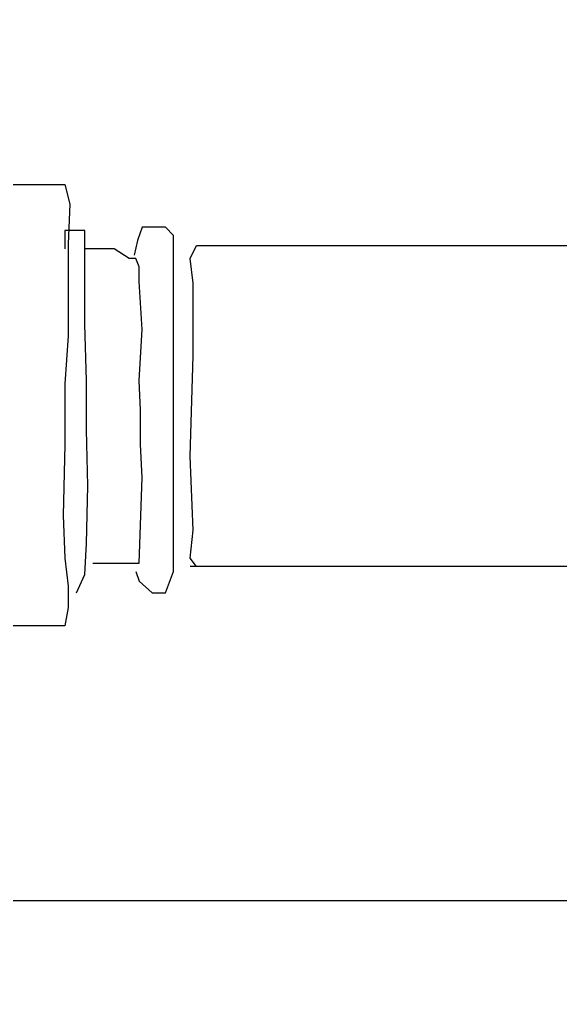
# Model space of a CAD drawing. Extents: x 747954 to 748544, y 4317181 to 4318208.
# Drawn here: x 747985.58 to 747988.87, y 4318047.51 to 4318053.49 of the extents above; entities that cross this region are included whole.
import ezdxf

# ---------------------------------------------------------------- set-up
doc = ezdxf.new("R2010")
doc.units = 0
doc.layers.get('0').update_dxf_attribs({"linetype": 'CONTINUOUS'})

msp = doc.modelspace()

# ---------------------------------------------------------------- linework, layer by layer
at = {"color": 0, "linetype": 'CONTINUOUS'}
for p, q in [((747985.5, 4318052.49), (747985.66, 4318052.49)), ((747985.5, 4318052.49), (747985.66, 4318052.49)), ((747985.66, 4318052.49), (747985.8, 4318052.49)), ((747985.66, 4318052.49), (747985.8, 4318052.49)), ((747985.8, 4318052.49), (747985.86, 4318052.49)), ((747985.8, 4318052.49), (747985.86, 4318052.49)), ((747985.86, 4318052.49), (747985.89, 4318052.37)), ((747985.86, 4318052.49), (747985.89, 4318052.37)), ((747985.89, 4318052.37), (747985.88, 4318052.13)), ((747985.89, 4318052.37), (747985.88, 4318052.13)), ((747985.89, 4318052.21), (747985.86, 4318052.21)), ((747985.86, 4318052.21), (747985.86, 4318052.15)), ((747985.89, 4318052.21), (747985.86, 4318052.21)), ((747985.86, 4318052.21), (747985.86, 4318052.15)), ((747985.93, 4318052.21), (747985.89, 4318052.21)), ((747985.93, 4318052.21), (747985.89, 4318052.21)), ((747985.98, 4318052.21), (747985.93, 4318052.21)), ((747985.98, 4318052.21), (747985.93, 4318052.21)), ((747985.98, 4318052.15), (747985.98, 4318052.21)), ((747985.98, 4318052.15), (747985.98, 4318052.21)), ((747986.33, 4318052.23), (747986.3, 4318052.15)), ((747986.33, 4318052.23), (747986.3, 4318052.15)), ((747986.39, 4318052.23), (747986.33, 4318052.23)), ((747986.39, 4318052.23), (747986.33, 4318052.23)), ((747986.47, 4318052.23), (747986.39, 4318052.23)), ((747986.47, 4318052.23), (747986.39, 4318052.23)), ((747986.52, 4318052.18), (747986.47, 4318052.23)), ((747986.52, 4318052.18), (747986.47, 4318052.23)), ((747985.86, 4318052.15), (747985.86, 4318052.1)), ((747985.86, 4318052.15), (747985.86, 4318052.1)), ((747985.98, 4318052.04), (747985.98, 4318052.15)), ((747985.98, 4318052.04), (747985.98, 4318052.15)), ((747986.3, 4318052.15), (747986.28, 4318052.06)), ((747986.3, 4318052.15), (747986.28, 4318052.06)), ((747986.52, 4318051.99), (747986.52, 4318052.18)), ((747986.52, 4318051.99), (747986.52, 4318052.18)), ((747985.88, 4318052.13), (747985.88, 4318051.88)), ((747985.88, 4318052.13), (747985.88, 4318051.88)), ((747986.02, 4318052.1), (747985.98, 4318052.1)), ((747986.02, 4318052.1), (747985.98, 4318052.1)), ((747986.09, 4318052.1), (747986.02, 4318052.1)), ((747986.09, 4318052.1), (747986.02, 4318052.1)), ((747986.16, 4318052.1), (747986.09, 4318052.1)), ((747986.16, 4318052.1), (747986.09, 4318052.1)), ((747986.25, 4318052.04), (747986.16, 4318052.1)), ((747986.25, 4318052.04), (747986.16, 4318052.1)), ((747986.62, 4318052.04), (747986.66, 4318052.12)), ((747986.62, 4318052.04), (747986.66, 4318052.12)), ((747986.66, 4318052.12), (747986.86, 4318052.12)), ((747986.66, 4318052.12), (747986.86, 4318052.12)), ((747986.86, 4318052.12), (747987.6, 4318052.12)), ((747986.86, 4318052.12), (747987.6, 4318052.12)), ((747987.6, 4318052.12), (747988.55, 4318052.12)), ((747987.6, 4318052.12), (747988.55, 4318052.12)), ((747988.55, 4318052.12), (747988.97, 4318052.12)), ((747988.55, 4318052.12), (747988.97, 4318052.12)), ((747985.98, 4318051.89), (747985.98, 4318052.04)), ((747985.98, 4318051.89), (747985.98, 4318052.04)), ((747986.29, 4318052.04), (747986.25, 4318052.04)), ((747986.29, 4318052.04), (747986.25, 4318052.04)), ((747986.31, 4318051.99), (747986.29, 4318052.04)), ((747986.31, 4318051.99), (747986.29, 4318052.04)), ((747986.64, 4318051.89), (747986.62, 4318052.04)), ((747986.64, 4318051.89), (747986.62, 4318052.04)), ((747986.31, 4318051.9), (747986.31, 4318051.99)), ((747986.31, 4318051.9), (747986.31, 4318051.99)), ((747986.52, 4318051.79), (747986.52, 4318051.99)), ((747986.52, 4318051.79), (747986.52, 4318051.99)), ((747986.33, 4318051.61), (747986.31, 4318051.9)), ((747986.33, 4318051.61), (747986.31, 4318051.9)), ((747985.88, 4318051.88), (747985.88, 4318051.57)), ((747985.88, 4318051.88), (747985.88, 4318051.57)), ((747985.98, 4318051.64), (747985.98, 4318051.89)), ((747985.98, 4318051.64), (747985.98, 4318051.89)), ((747986.64, 4318051.45), (747986.64, 4318051.89)), ((747986.64, 4318051.45), (747986.64, 4318051.89)), ((747986.52, 4318051.39), (747986.52, 4318051.79)), ((747986.52, 4318051.39), (747986.52, 4318051.79)), ((747985.99, 4318051.3), (747985.98, 4318051.64)), ((747985.99, 4318051.3), (747985.98, 4318051.64)), ((747986.31, 4318051.3), (747986.33, 4318051.61)), ((747986.31, 4318051.3), (747986.33, 4318051.61)), ((747985.88, 4318051.57), (747985.86, 4318051.28)), ((747985.88, 4318051.57), (747985.86, 4318051.28)), ((747986.62, 4318050.84), (747986.64, 4318051.45)), ((747986.62, 4318050.84), (747986.64, 4318051.45)), ((747986.52, 4318051.03), (747986.52, 4318051.39)), ((747986.52, 4318051.03), (747986.52, 4318051.39)), ((747985.86, 4318051.28), (747985.86, 4318050.91)), ((747985.86, 4318051.28), (747985.86, 4318050.91)), ((747985.99, 4318051), (747985.99, 4318051.3)), ((747985.99, 4318051), (747985.99, 4318051.3)), ((747986.32, 4318051.12), (747986.31, 4318051.3)), ((747986.32, 4318051.12), (747986.31, 4318051.3)), ((747986.32, 4318050.91), (747986.32, 4318051.12)), ((747986.32, 4318050.91), (747986.32, 4318051.12)), ((747986.52, 4318050.74), (747986.52, 4318051.03)), ((747986.52, 4318050.74), (747986.52, 4318051.03)), ((747986, 4318050.66), (747985.99, 4318051)), ((747986, 4318050.66), (747985.99, 4318051)), ((747985.86, 4318050.91), (747985.85, 4318050.48)), ((747985.86, 4318050.91), (747985.85, 4318050.48)), ((747986.33, 4318050.71), (747986.32, 4318050.91)), ((747986.33, 4318050.71), (747986.32, 4318050.91)), ((747986.64, 4318050.39), (747986.62, 4318050.84)), ((747986.64, 4318050.39), (747986.62, 4318050.84)), ((747986.32, 4318050.42), (747986.33, 4318050.71)), ((747986.32, 4318050.42), (747986.33, 4318050.71)), ((747986.52, 4318050.39), (747986.52, 4318050.74)), ((747986.52, 4318050.39), (747986.52, 4318050.74)), ((747985.99, 4318050.31), (747986, 4318050.66)), ((747985.99, 4318050.31), (747986, 4318050.66)), ((747985.85, 4318050.48), (747985.86, 4318050.22)), ((747985.85, 4318050.48), (747985.86, 4318050.22)), ((747986.31, 4318050.19), (747986.32, 4318050.42)), ((747986.31, 4318050.19), (747986.32, 4318050.42)), ((747986.52, 4318050.14), (747986.52, 4318050.39)), ((747986.52, 4318050.14), (747986.52, 4318050.39)), ((747986.62, 4318050.22), (747986.64, 4318050.39)), ((747986.62, 4318050.22), (747986.64, 4318050.39)), ((747985.98, 4318050.12), (747985.99, 4318050.31)), ((747985.98, 4318050.12), (747985.99, 4318050.31)), ((747985.86, 4318050.22), (747985.88, 4318050.05)), ((747985.86, 4318050.22), (747985.88, 4318050.05)), ((747986.03, 4318050.19), (747986.11, 4318050.19)), ((747986.03, 4318050.19), (747986.11, 4318050.19)), ((747986.11, 4318050.19), (747986.21, 4318050.19)), ((747986.11, 4318050.19), (747986.21, 4318050.19)), ((747986.21, 4318050.19), (747986.26, 4318050.19)), ((747986.21, 4318050.19), (747986.26, 4318050.19)), ((747986.26, 4318050.19), (747986.31, 4318050.19)), ((747986.26, 4318050.19), (747986.31, 4318050.19)), ((747986.66, 4318050.17), (747986.62, 4318050.22)), ((747986.66, 4318050.17), (747986.62, 4318050.22)), ((747986.67, 4318050.17), (747986.62, 4318050.17)), ((747986.67, 4318050.17), (747986.62, 4318050.17)), ((747986.71, 4318050.17), (747986.66, 4318050.17)), ((747986.71, 4318050.17), (747986.66, 4318050.17)), ((747986.78, 4318050.17), (747986.67, 4318050.17)), ((747986.78, 4318050.17), (747986.67, 4318050.17)), ((747986.96, 4318050.17), (747986.78, 4318050.17)), ((747986.96, 4318050.17), (747986.78, 4318050.17)), ((747987.24, 4318050.17), (747986.96, 4318050.17)), ((747987.24, 4318050.17), (747986.96, 4318050.17)), ((747987.78, 4318050.17), (747987.24, 4318050.17)), ((747987.78, 4318050.17), (747987.24, 4318050.17)), ((747988.14, 4318050.17), (747987.78, 4318050.17)), ((747988.14, 4318050.17), (747987.78, 4318050.17)), ((747988.47, 4318050.17), (747988.14, 4318050.17)), ((747988.47, 4318050.17), (747988.14, 4318050.17)), ((747988.8, 4318050.17), (747988.47, 4318050.17)), ((747988.8, 4318050.17), (747988.47, 4318050.17)), ((747988.96, 4318050.17), (747988.8, 4318050.17)), ((747988.96, 4318050.17), (747988.8, 4318050.17)), ((747985.93, 4318050.01), (747985.98, 4318050.12)), ((747985.93, 4318050.01), (747985.98, 4318050.12)), ((747986.29, 4318050.14), (747986.31, 4318050.08)), ((747986.29, 4318050.14), (747986.31, 4318050.08)), ((747986.47, 4318050.01), (747986.52, 4318050.14)), ((747986.47, 4318050.01), (747986.52, 4318050.14)), ((747985.88, 4318050.05), (747985.88, 4318049.92)), ((747985.88, 4318050.05), (747985.88, 4318049.92)), ((747986.31, 4318050.08), (747986.39, 4318050.01)), ((747986.31, 4318050.08), (747986.39, 4318050.01)), ((747986.39, 4318050.01), (747986.47, 4318050.01)), ((747986.39, 4318050.01), (747986.47, 4318050.01)), ((747985.88, 4318049.92), (747985.86, 4318049.81)), ((747985.88, 4318049.92), (747985.86, 4318049.81)), ((747985.71, 4318049.81), (747985.53, 4318049.81)), ((747985.71, 4318049.81), (747985.53, 4318049.81)), ((747985.8, 4318049.81), (747985.71, 4318049.81)), ((747985.8, 4318049.81), (747985.71, 4318049.81)), ((747985.86, 4318049.81), (747985.8, 4318049.81)), ((747985.86, 4318049.81), (747985.8, 4318049.81)), ((747985.2, 4318048.14), (747987.6, 4318048.14)), ((747985.2, 4318048.14), (747987.6, 4318048.14)), ((747987.6, 4318048.14), (747989.14, 4318048.14)), ((747987.6, 4318048.14), (747989.14, 4318048.14))]:
    msp.add_line(p, q, dxfattribs=at)

# ---------------------------------------------------------------- meshes
mesh = msp.add_polyface(dxfattribs=at)
corners = [(747954.5, 4317181), (747954.5, 4317181), (747954.5, 4317371.9618), (748262.5, 4317181), (747954.5, 4317546.4935), (748544, 4317181), (747954.5, 4318207.5), (748544, 4317842.0065), (748544, 4318207.5)]
mesh.append_faces([[corners[k] for k in face] for face in [(0, 1, 3, 2), (2, 3, 5, 4), (4, 5, 7, 6), (6, 7, 8, 8)]], dxfattribs={"vtx0": -1, "vtx2": -1, "color": 0})
mesh = msp.add_polyface(dxfattribs=at)
corners = [(747964.5, 4318021), (747964.5, 4318021), (747964.5, 4318195.2713), (748245.58, 4318021), (747964.5, 4318201.5), (748245.58, 4318027.2287), (748245.58, 4318201.5)]
mesh.append_faces([[corners[k] for k in face] for face in [(0, 1, 3, 2), (2, 3, 5, 4), (4, 5, 6, 6)]], dxfattribs={"vtx0": -1, "vtx2": -1, "color": 0})

doc.saveas('drawing.dxf')
